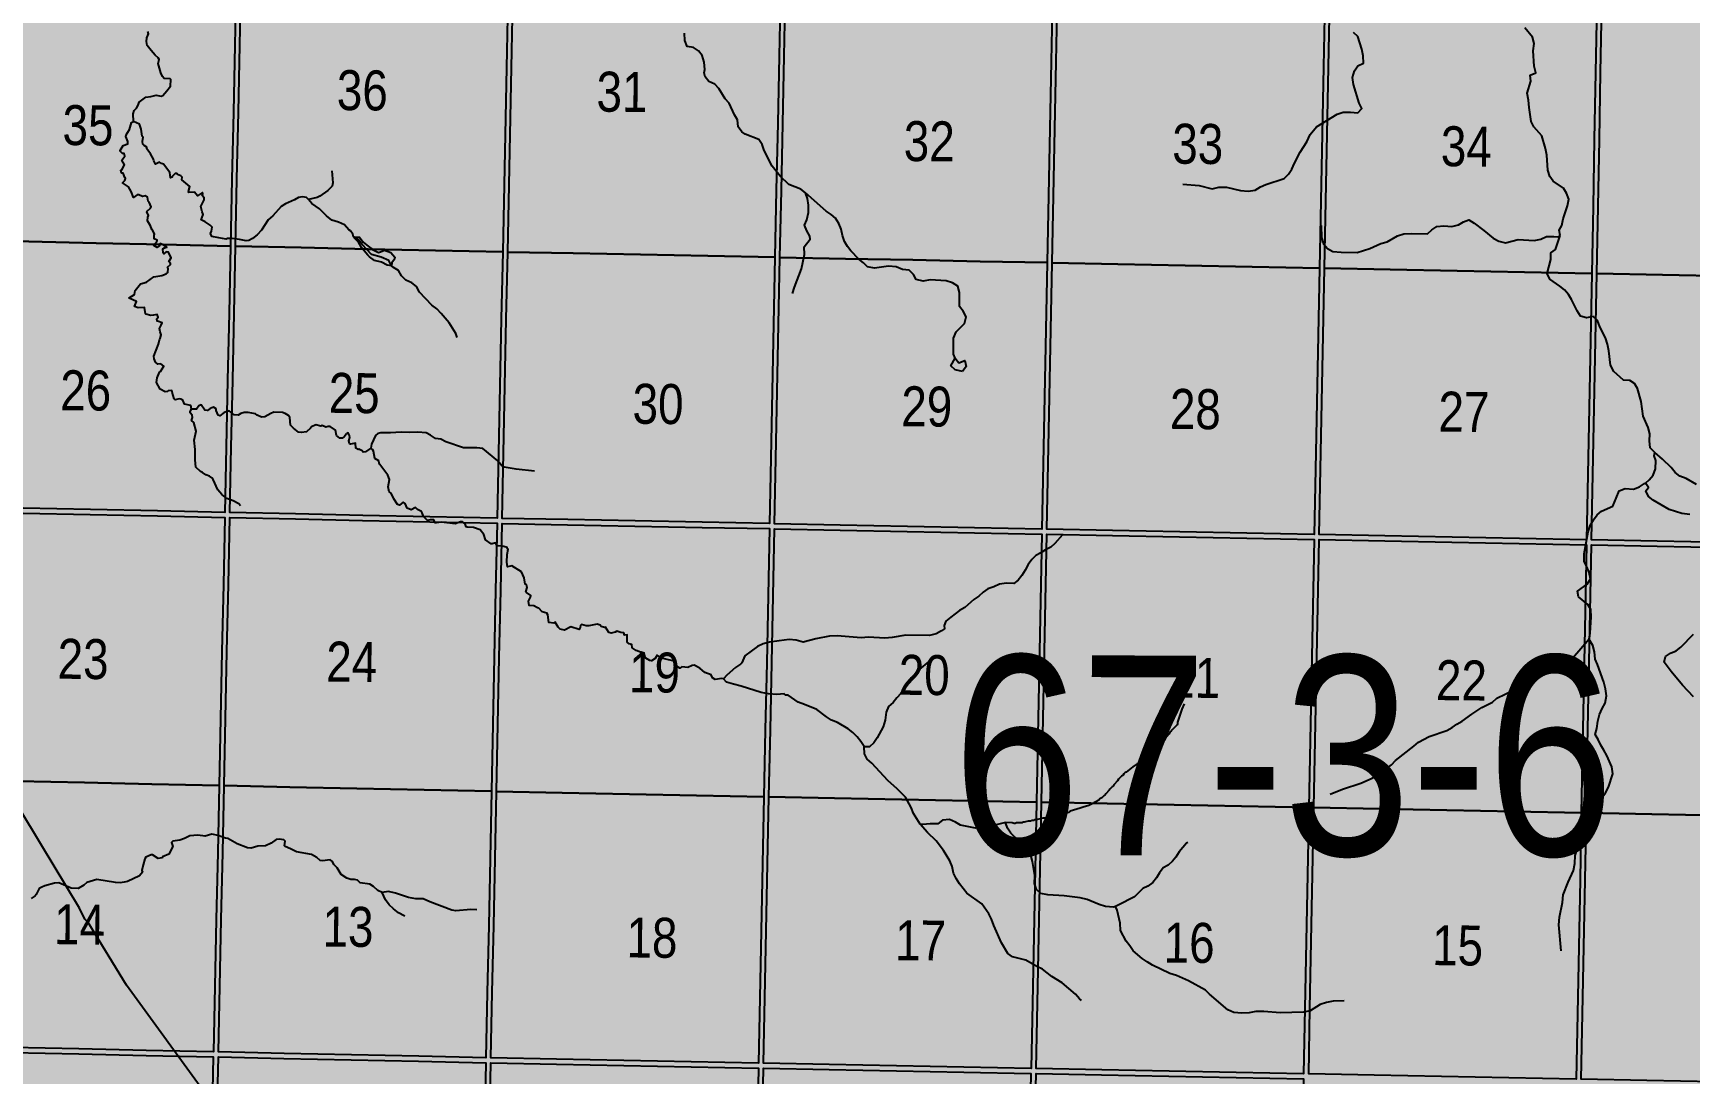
# Model space of a CAD drawing. Extents: x 406396 to 410344, y 6062839 to 6066265.
# Drawn here: x 409607.9 to 409938.7, y 6063699.8 to 6063907.6 of the extents above; entities that cross this region are included whole.
import ezdxf

# ---------------------------------------------------------------- set-up
doc = ezdxf.new("R2010")
doc.units = 0
doc.header["$LTSCALE"] = 5
doc.linetypes.add('DASHED2', pattern=[9.525, 6.35, -3.175])
for name, color, linetype in [('P-PROPOSED', 10, 'Continuous'), ('Quarters', 8, 'Continuous'), ('RoadSeg', 57, 'DASHED2'), ('T-WATER', 160, 'Continuous')]:
    doc.layers.add(name, color=color, linetype=linetype)
doc.layers.add('ROUTE-MAP-BACKGROUND-H', color=7, linetype='Continuous', true_color=0xf0ebff)
doc.styles.add('120', font='ARIALN.TTF', dxfattribs={"height": 13})
doc.styles.add('80', font='ARIALN.TTF', dxfattribs={"height": 10})

# ---------------------------------------------------------------- blocks, each defined once
blk = doc.blocks.new('*U427')
at = {"color": 1, "flags": 128}
blk.add_lwpolyline([(378.24, -801.65, 0, 7.5, 0), (0, 0, 0, 0, 0)], format="xyseb", dxfattribs=at)
at = {"color": 1, "style": '80'}
blk.add_attdef('ENTER_TEXT_001', (-26.85, -4.92), '', height=10, dxfattribs=at)

msp = doc.modelspace()

# ---------------------------------------------------------------- hatches: boundary and pattern name
at = {"layer": 'ROUTE-MAP-BACKGROUND-H'}
h = msp.add_hatch(color=256, dxfattribs=at)
h.dxf.hatch_style = 1
h.paths.add_polyline_path([(410258.66, 6063255.58), (410260.58, 6063368.34), (410268.76, 6064233.9), (408843.43, 6064264.01), (408831.79, 6063292.96), (408823.13, 6062965.95), (408855.63, 6062965.09), (408869, 6062964.74), (410253.21, 6062935.45)])

# ---------------------------------------------------------------- linework, layer by layer
at = {"layer": 'P-PROPOSED', "color": 90, "flags": 128}
msp.add_lwpolyline([(409841.25, 6063460.14, 2, 2, 0), (409796.29, 6063543.48, 2, 2, 0), (409775.49, 6063582.18, 2, 2, 0), (409773.95, 6063584.81, 2, 2, 0), (409771.36, 6063588.17, 2, 2, 0), (409770.33, 6063589.1, 2, 2, 0), (409767.76, 6063590.64, 2, 2, 0), (409750.86, 6063598.86, 2, 2, 0), (409727.83, 6063609.6, 2, 2, 0), (409697.61, 6063624.25, 2, 2, 0), (409694.22, 6063626.01, 2, 2, 0), (409692.35, 6063627.31, 2, 2, 0), (409690.65, 6063629.01, 2, 2, 0), (409685.26, 6063636.3, 2, 2, 0), (409656.44, 6063676.5, 2, 2, 0), (409642.86, 6063695.1, 2, 2, 0), (409626.56, 6063717.53, 2, 2, 0), (409618.87, 6063730.08, 2, 2, 0), (409618.24, 6063730.74, 2, 2, 0), (409617.14, 6063732.91, 2, 2, 0), (409609.59, 6063745.49, 2, 2, 0), (409573.64, 6063805.02, 2, 2, 0)], format="xyseb", dxfattribs=at)
at = {"layer": 'Quarters'}
for points in [[(409647.3, 6063865.13), (409633.88, 6063865.42), (409620.46, 6063865.71), (409607.04, 6063866.01), (409593.96, 6063866.29), (409594.25, 6063879.68), (409594.53, 6063893.06), (409594.82, 6063906.44), (409595.11, 6063919.82), (409608.19, 6063919.53), (409621.6, 6063919.24), (409635.02, 6063918.94), (409648.43, 6063918.65), (409648.15, 6063905.27), (409647.87, 6063891.89), (409647.58, 6063878.51)], [(409701.64, 6063863.96), (409688.23, 6063864.25), (409674.81, 6063864.54), (409661.39, 6063864.82), (409648.3, 6063865.1), (409648.59, 6063878.49), (409648.87, 6063891.87), (409649.15, 6063905.25), (409649.44, 6063918.63), (409662.51, 6063918.35), (409675.93, 6063918.06), (409689.34, 6063917.78), (409702.76, 6063917.49), (409702.48, 6063904.11), (409702.2, 6063890.73), (409701.92, 6063877.35)], [(409756, 6063862.89), (409742.58, 6063863.16), (409729.16, 6063863.42), (409715.74, 6063863.69), (409702.65, 6063863.94), (409702.93, 6063877.33), (409703.2, 6063890.71), (409703.48, 6063904.09), (409703.76, 6063917.47), (409716.84, 6063917.21), (409730.26, 6063916.95), (409743.68, 6063916.68), (409757.09, 6063916.42), (409756.82, 6063903.04), (409756.55, 6063889.65), (409756.27, 6063876.27)], [(409810.36, 6063861.82), (409796.94, 6063862.08), (409783.51, 6063862.35), (409770.09, 6063862.61), (409757, 6063862.87), (409757.28, 6063876.25), (409757.55, 6063889.63), (409757.82, 6063903.02), (409758.1, 6063916.4), (409771.18, 6063916.14), (409784.6, 6063915.87), (409798.01, 6063915.61), (409811.43, 6063915.34), (409811.16, 6063901.96), (409810.9, 6063888.58), (409810.63, 6063875.2)], [(409864.72, 6063860.74), (409851.29, 6063861.01), (409837.87, 6063861.28), (409824.45, 6063861.54), (409811.36, 6063861.8), (409811.63, 6063875.18), (409811.9, 6063888.56), (409812.17, 6063901.94), (409812.44, 6063915.32), (409825.52, 6063915.07), (409838.94, 6063914.8), (409852.35, 6063914.54), (409865.77, 6063914.27), (409865.51, 6063900.89), (409865.24, 6063887.51), (409864.98, 6063874.13)], [(409919.07, 6063859.67), (409905.65, 6063859.94), (409892.23, 6063860.2), (409878.81, 6063860.47), (409865.72, 6063860.72), (409865.98, 6063874.11), (409866.25, 6063887.49), (409866.51, 6063900.87), (409866.77, 6063914.25), (409879.86, 6063913.99), (409893.27, 6063913.73), (409906.69, 6063913.46), (409920.11, 6063913.2), (409919.85, 6063899.82), (409919.59, 6063886.43), (409919.33, 6063873.05)], [(409973.43, 6063858.6), (409960.01, 6063858.86), (409946.59, 6063859.13), (409933.17, 6063859.39), (409920.08, 6063859.65), (409920.34, 6063873.03), (409920.6, 6063886.41), (409920.85, 6063899.8), (409921.11, 6063913.18), (409934.2, 6063912.92), (409947.61, 6063912.65), (409961.03, 6063912.39), (409974.45, 6063912.12), (409974.19, 6063898.74), (409973.94, 6063885.36), (409973.68, 6063871.98)], [(409647.3, 6063865.13), (409647.02, 6063851.75), (409646.73, 6063838.36), (409646.45, 6063824.98), (409646.17, 6063811.94), (409632.75, 6063812.23), (409619.33, 6063812.53), (409605.9, 6063812.82), (409592.81, 6063813.11), (409593.09, 6063826.15), (409593.38, 6063839.53), (409593.67, 6063852.91), (409593.96, 6063866.29), (409607.04, 6063866.01), (409620.46, 6063865.71), (409633.88, 6063865.42)], [(409701.64, 6063863.96), (409701.37, 6063850.58), (409701.09, 6063837.2), (409700.81, 6063823.82), (409700.54, 6063810.77), (409687.11, 6063811.06), (409673.69, 6063811.35), (409660.27, 6063811.64), (409647.18, 6063811.92), (409647.45, 6063824.96), (409647.74, 6063838.34), (409648.02, 6063851.72), (409648.3, 6063865.1), (409661.39, 6063864.82), (409674.81, 6063864.54), (409688.23, 6063864.25)], [(409756, 6063862.89), (409755.73, 6063849.51), (409755.45, 6063836.13), (409755.18, 6063822.75), (409754.91, 6063809.7), (409741.49, 6063809.97), (409728.06, 6063810.23), (409714.63, 6063810.5), (409701.54, 6063810.75), (409701.81, 6063823.8), (409702.09, 6063837.18), (409702.37, 6063850.56), (409702.65, 6063863.94), (409715.74, 6063863.69), (409729.16, 6063863.42), (409742.58, 6063863.16)], [(409810.36, 6063861.82), (409810.09, 6063848.44), (409809.82, 6063835.06), (409809.55, 6063821.67), (409809.29, 6063808.63), (409795.86, 6063808.89), (409782.44, 6063809.16), (409769.01, 6063809.42), (409755.92, 6063809.68), (409756.18, 6063822.73), (409756.46, 6063836.11), (409756.73, 6063849.49), (409757, 6063862.87), (409770.09, 6063862.61), (409783.51, 6063862.35), (409796.94, 6063862.08)], [(409864.72, 6063860.74), (409864.45, 6063847.36), (409864.19, 6063833.98), (409863.93, 6063820.6), (409863.67, 6063807.55), (409850.24, 6063807.82), (409836.82, 6063808.08), (409823.39, 6063808.35), (409810.3, 6063808.61), (409810.56, 6063821.65), (409810.83, 6063835.04), (409811.09, 6063848.42), (409811.36, 6063861.8), (409824.45, 6063861.54), (409837.87, 6063861.28), (409851.29, 6063861.01)], [(409919.07, 6063859.67), (409918.82, 6063846.29), (409918.56, 6063832.91), (409918.3, 6063819.53), (409918.05, 6063806.48), (409904.62, 6063806.74), (409891.19, 6063807.01), (409877.77, 6063807.28), (409864.67, 6063807.53), (409864.93, 6063820.58), (409865.19, 6063833.96), (409865.46, 6063847.34), (409865.72, 6063860.72), (409878.81, 6063860.47), (409892.23, 6063860.2), (409905.65, 6063859.94)], [(409973.43, 6063858.6), (409973.18, 6063845.22), (409972.92, 6063831.83), (409972.67, 6063818.45), (409972.42, 6063805.41), (409959, 6063805.67), (409945.57, 6063805.94), (409932.14, 6063806.2), (409919.05, 6063806.46), (409919.3, 6063819.51), (409919.56, 6063832.89), (409919.82, 6063846.27), (409920.08, 6063859.65), (409933.17, 6063859.39), (409946.59, 6063859.13), (409960.01, 6063858.86)], [(409645.02, 6063757.41), (409631.59, 6063757.71), (409618.16, 6063758), (409604.73, 6063758.29), (409591.64, 6063758.58), (409591.93, 6063771.96), (409592.22, 6063785.34), (409592.5, 6063798.72), (409592.79, 6063812.1), (409605.88, 6063811.82), (409619.3, 6063811.52), (409632.73, 6063811.23), (409646.15, 6063810.93), (409645.87, 6063797.55), (409645.59, 6063784.17), (409645.3, 6063770.79)], [(409699.41, 6063756.25), (409685.98, 6063756.53), (409672.55, 6063756.82), (409659.12, 6063757.11), (409646.02, 6063757.39), (409646.31, 6063770.77), (409646.59, 6063784.15), (409646.87, 6063797.53), (409647.16, 6063810.91), (409660.25, 6063810.63), (409673.67, 6063810.34), (409687.09, 6063810.06), (409700.52, 6063809.77), (409700.24, 6063796.39), (409699.96, 6063783.01), (409699.68, 6063769.63)], [(409753.8, 6063755.17), (409740.37, 6063755.44), (409726.94, 6063755.7), (409713.51, 6063755.97), (409700.41, 6063756.23), (409700.69, 6063769.61), (409700.97, 6063782.99), (409701.24, 6063796.37), (409701.52, 6063809.75), (409714.61, 6063809.49), (409728.04, 6063809.23), (409741.47, 6063808.96), (409754.89, 6063808.7), (409754.62, 6063795.32), (409754.35, 6063781.94), (409754.08, 6063768.55)], [(409808.2, 6063754.1), (409794.77, 6063754.36), (409781.34, 6063754.63), (409767.9, 6063754.89), (409754.81, 6063755.15), (409755.08, 6063768.53), (409755.35, 6063781.92), (409755.63, 6063795.3), (409755.9, 6063808.68), (409768.99, 6063808.42), (409782.42, 6063808.15), (409795.84, 6063807.89), (409809.27, 6063807.62), (409809, 6063794.24), (409808.74, 6063780.86), (409808.47, 6063767.48)], [(409862.6, 6063753.03), (409849.17, 6063753.29), (409835.73, 6063753.56), (409822.3, 6063753.82), (409809.2, 6063754.08), (409809.47, 6063767.46), (409809.74, 6063780.84), (409810.01, 6063794.22), (409810.28, 6063807.6), (409823.37, 6063807.35), (409836.8, 6063807.08), (409850.22, 6063806.82), (409863.65, 6063806.55), (409863.39, 6063793.17), (409863.12, 6063779.79), (409862.86, 6063766.41)], [(409916.99, 6063751.95), (409903.56, 6063752.22), (409890.13, 6063752.48), (409876.7, 6063752.75), (409863.6, 6063753.01), (409863.86, 6063766.39), (409864.13, 6063779.77), (409864.39, 6063793.15), (409864.65, 6063806.53), (409877.75, 6063806.27), (409891.17, 6063806.01), (409904.6, 6063805.74), (409918.03, 6063805.48), (409917.77, 6063792.09), (409917.51, 6063778.71), (409917.25, 6063765.33)], [(409971.39, 6063750.88), (409957.96, 6063751.14), (409944.53, 6063751.41), (409931.1, 6063751.67), (409918, 6063751.93), (409918.26, 6063765.31), (409918.52, 6063778.69), (409918.77, 6063792.08), (409919.03, 6063805.46), (409932.12, 6063805.2), (409945.55, 6063804.93), (409958.98, 6063804.67), (409972.4, 6063804.4), (409972.15, 6063791.02), (409971.9, 6063777.64), (409971.64, 6063764.26)], [(409645.02, 6063757.41), (409644.74, 6063744.03), (409644.45, 6063730.65), (409644.17, 6063717.27), (409643.89, 6063704.22), (409630.46, 6063704.52), (409617.03, 6063704.81), (409603.59, 6063705.11), (409590.49, 6063705.39), (409590.77, 6063718.44), (409591.06, 6063731.82), (409591.35, 6063745.2), (409591.64, 6063758.58), (409604.73, 6063758.29), (409618.16, 6063758), (409631.59, 6063757.71)], [(409699.41, 6063756.25), (409699.13, 6063742.86), (409698.85, 6063729.48), (409698.57, 6063716.1), (409698.3, 6063703.06), (409684.87, 6063703.34), (409671.43, 6063703.63), (409658, 6063703.92), (409644.9, 6063704.2), (409645.17, 6063717.25), (409645.46, 6063730.63), (409645.74, 6063744.01), (409646.02, 6063757.39), (409659.12, 6063757.11), (409672.55, 6063756.82), (409685.98, 6063756.53)], [(409753.8, 6063755.17), (409753.53, 6063741.79), (409753.26, 6063728.41), (409752.98, 6063715.03), (409752.72, 6063701.98), (409739.28, 6063702.25), (409725.84, 6063702.51), (409712.41, 6063702.78), (409699.3, 6063703.04), (409699.57, 6063716.08), (409699.85, 6063729.46), (409700.13, 6063742.84), (409700.41, 6063756.23), (409713.51, 6063755.97), (409726.94, 6063755.7), (409740.37, 6063755.44)], [(409808.2, 6063754.1), (409807.93, 6063740.72), (409807.66, 6063727.34), (409807.4, 6063713.96), (409807.13, 6063700.91), (409793.7, 6063701.17), (409780.26, 6063701.44), (409766.82, 6063701.7), (409753.72, 6063701.96), (409753.99, 6063715.01), (409754.26, 6063728.39), (409754.53, 6063741.77), (409754.81, 6063755.15), (409767.9, 6063754.89), (409781.34, 6063754.63), (409794.77, 6063754.36)], [(409862.6, 6063753.03), (409862.33, 6063739.64), (409862.07, 6063726.26), (409861.81, 6063712.88), (409861.55, 6063699.83), (409848.11, 6063700.1), (409834.68, 6063700.36), (409821.24, 6063700.63), (409808.14, 6063700.89), (409808.4, 6063713.94), (409808.67, 6063727.32), (409808.94, 6063740.7), (409809.2, 6063754.08), (409822.3, 6063753.82), (409835.73, 6063753.56), (409849.17, 6063753.29)], [(409916.99, 6063751.95), (409916.74, 6063738.57), (409916.48, 6063725.19), (409916.22, 6063711.81), (409915.97, 6063698.76), (409902.53, 6063699.03), (409889.09, 6063699.29), (409875.66, 6063699.56), (409862.56, 6063699.81), (409862.81, 6063712.86), (409863.07, 6063726.24), (409863.34, 6063739.62), (409863.6, 6063753.01), (409876.7, 6063752.75), (409890.13, 6063752.48), (409903.56, 6063752.22)], [(409971.39, 6063750.88), (409971.14, 6063737.5), (409970.88, 6063724.11), (409970.63, 6063710.73), (409970.38, 6063697.69), (409956.95, 6063697.95), (409943.51, 6063698.22), (409930.07, 6063698.48), (409916.97, 6063698.74), (409917.22, 6063711.79), (409917.48, 6063725.17), (409917.74, 6063738.55), (409918, 6063751.93), (409931.1, 6063751.67), (409944.53, 6063751.41), (409957.96, 6063751.14)], [(409642.74, 6063649.7), (409629.3, 6063649.99), (409615.86, 6063650.29), (409602.42, 6063650.58), (409589.32, 6063650.87), (409589.61, 6063664.25), (409589.9, 6063677.63), (409590.18, 6063691.01), (409590.47, 6063704.39), (409603.57, 6063704.1), (409617, 6063703.81), (409630.44, 6063703.51), (409643.87, 6063703.22), (409643.59, 6063689.84), (409643.31, 6063676.46), (409643.02, 6063663.08)], [(409697.17, 6063648.53), (409683.73, 6063648.82), (409670.29, 6063649.1), (409656.85, 6063649.39), (409643.74, 6063649.67), (409644.03, 6063663.06), (409644.31, 6063676.44), (409644.59, 6063689.82), (409644.88, 6063703.2), (409657.98, 6063702.92), (409671.41, 6063702.63), (409684.84, 6063702.34), (409698.28, 6063702.05), (409698, 6063688.67), (409697.72, 6063675.29), (409697.45, 6063661.91)], [(409751.6, 6063647.45), (409738.16, 6063647.72), (409724.72, 6063647.98), (409711.28, 6063648.25), (409698.17, 6063648.51), (409698.45, 6063661.89), (409698.73, 6063675.27), (409699, 6063688.65), (409699.28, 6063702.03), (409712.39, 6063701.77), (409725.82, 6063701.51), (409739.26, 6063701.24), (409752.7, 6063700.98), (409752.42, 6063687.6), (409752.15, 6063674.22), (409751.88, 6063660.83)], [(409806.04, 6063646.38), (409792.6, 6063646.64), (409779.16, 6063646.91), (409765.72, 6063647.18), (409752.61, 6063647.43), (409752.88, 6063660.82), (409753.15, 6063674.2), (409753.43, 6063687.58), (409753.7, 6063700.96), (409766.8, 6063700.7), (409780.24, 6063700.44), (409793.68, 6063700.17), (409807.11, 6063699.9), (409806.85, 6063686.52), (409806.58, 6063673.14), (409806.31, 6063659.76)], [(409860.48, 6063645.31), (409847.04, 6063645.57), (409833.6, 6063645.84), (409820.15, 6063646.1), (409807.05, 6063646.36), (409807.31, 6063659.74), (409807.58, 6063673.12), (409807.85, 6063686.5), (409808.12, 6063699.89), (409821.22, 6063699.63), (409834.66, 6063699.36), (409848.09, 6063699.1), (409861.53, 6063698.83), (409861.27, 6063685.45), (409861.01, 6063672.07), (409860.74, 6063658.69)]]:
    msp.add_lwpolyline(points, close=True, dxfattribs=at)
at = {"layer": 'RoadSeg'}
msp.add_lwpolyline([(409841.25, 6063460.14), (409796.29, 6063543.48), (409775.49, 6063582.18), (409773.95, 6063584.81), (409771.36, 6063588.17), (409770.33, 6063589.1), (409767.76, 6063590.64), (409750.86, 6063598.86), (409727.83, 6063609.6), (409697.61, 6063624.25), (409694.22, 6063626.01), (409692.35, 6063627.31), (409690.65, 6063629.01), (409685.26, 6063636.3), (409656.44, 6063676.5), (409642.86, 6063695.1), (409626.56, 6063717.53), (409618.87, 6063730.08), (409618.24, 6063730.74), (409617.14, 6063732.91), (409609.59, 6063745.49), (409573.64, 6063805.02)], dxfattribs=at)
at = {"layer": 'T-WATER'}
for points in [[(409627.94, 6063890), (409627.9, 6063891.51), (409628.1, 6063892.18), (409628.51, 6063892.64), (409628.87, 6063893.24), (409629.08, 6063893.86), (409630.41, 6063894.85), (409631.37, 6063894.97), (409632.43, 6063895.23), (409633.44, 6063895.04), (409633.76, 6063895.22), (409634.57, 6063896.1), (409635.31, 6063897.08), (409635.37, 6063898.42), (409635.24, 6063898.53), (409634.05, 6063898.62), (409633.73, 6063898.98), (409633.4, 6063899.74), (409632.87, 6063901.61), (409633.08, 6063902.38), (409632.85, 6063902.73), (409632.24, 6063903.26), (409631.43, 6063904.16), (409630.65, 6063905.2), (409630.56, 6063906), (409630.58, 6063906.73), (409630.92, 6063907.5), (409630.78, 6063907.97)], [(409750.08, 6063887.49), (409749.4, 6063887.96), (409748.67, 6063888.92), (409748.5, 6063890.33), (409747.93, 6063891.35), (409746.88, 6063893.66), (409746.08, 6063894.56), (409744.77, 6063896.61), (409743.98, 6063897.47), (409742.8, 6063898), (409742.06, 6063898.94), (409741.9, 6063899.69), (409742.02, 6063900.39), (409741.86, 6063901.87), (409741.47, 6063903.16), (409740.74, 6063904.09), (409739.71, 6063904.76), (409738.47, 6063905), (409738.01, 6063906.19), (409737.91, 6063907.65)], [(409837.46, 6063877.49), (409840.67, 6063877.2), (409843.32, 6063876.55), (409844.61, 6063876.86), (409846.15, 6063876.9), (409848.92, 6063876.2), (409850.51, 6063876.07), (409851.89, 6063876.29), (409852.91, 6063876.93), (409854.01, 6063877.45), (409857.66, 6063878.64), (409858.51, 6063879.46), (409859.19, 6063880.48), (409859.72, 6063881.67), (409860.89, 6063883.85), (409862.21, 6063885.95), (409862.85, 6063887.44), (409864.14, 6063888.91), (409868.22, 6063891.44), (409869.43, 6063891.86), (409870.89, 6063891.84), (409872.38, 6063891.73), (409873.16, 6063892.57), (409872.65, 6063893.66), (409871.52, 6063897.38), (409871.34, 6063898.79), (409871.71, 6063900.09), (409872.39, 6063901.13), (409873.48, 6063901.68), (409873.41, 6063903.11), (409873.15, 6063904.47), (409872.36, 6063906.95), (409871.53, 6063907.79)], [(409912.78, 6063867.24), (409912.54, 6063868.32), (409913.09, 6063869.22), (409913.35, 6063870.59), (409914.25, 6063873.13), (409914.47, 6063874.5), (409914.01, 6063875.67), (409913.41, 6063876.72), (409911.35, 6063878.07), (409910.69, 6063879.05), (409910.34, 6063880.31), (409910.11, 6063883.26), (409909.83, 6063884.62), (409909.08, 6063887.13), (409907.52, 6063888.91), (409906.99, 6063890.01), (409906.56, 6063892.8), (409906.45, 6063894.29), (409906.21, 6063895.65), (409906.9, 6063898.04), (409906.81, 6063899.27), (409907.88, 6063899.71), (409907.58, 6063901.06), (409907.41, 6063904.09), (409907.57, 6063905.59), (409907.22, 6063906.85), (409905.72, 6063908.68)], [(409639.5, 6063832.59), (409639.36, 6063833.29), (409638.14, 6063833.58), (409637.77, 6063834.33), (409637.36, 6063834.57), (409637.08, 6063834.62), (409636.25, 6063834.43), (409636.05, 6063834.62), (409635.64, 6063835.96), (409635.6, 6063836.3), (409634.85, 6063836.25), (409634.74, 6063836.08), (409634.27, 6063836), (409633.24, 6063836.55), (409632.52, 6063837.87), (409632.65, 6063838.81), (409633.13, 6063839.98), (409633.3, 6063840.09), (409633.98, 6063841.16), (409633.42, 6063841.58), (409632.81, 6063841.56), (409632.35, 6063841.92), (409632.08, 6063842.62), (409632.01, 6063843.16), (409632.94, 6063845.55), (409633.12, 6063846.4), (409633.28, 6063846.7), (409633.45, 6063847.43), (409633.24, 6063848.02), (409633.13, 6063848.68), (409633.48, 6063849.31), (409633.66, 6063849.81), (409632.9, 6063850.09), (409632.68, 6063850.1), (409632.57, 6063850.58), (409632.83, 6063850.92), (409632.67, 6063851.45), (409631.92, 6063851.3), (409631.4, 6063851.28), (409630.42, 6063851.53), (409630.35, 6063851.63), (409630.14, 6063852.87), (409628.87, 6063852.79), (409628.13, 6063853.07), (409628.51, 6063854.09), (409627.09, 6063854.71), (409627.07, 6063854.81), (409628.13, 6063855.46), (409628.26, 6063856.24), (409629.3, 6063857.56), (409630.55, 6063857.91), (409631.99, 6063858.99), (409633.56, 6063859.23), (409634.44, 6063859.59), (409634.78, 6063859.87), (409634.88, 6063860.62), (409634.74, 6063860.93), (409635.3, 6063861.43), (409635.31, 6063861.67), (409634.98, 6063862.03), (409635.44, 6063862.8), (409634.89, 6063863.89), (409634.47, 6063863.96), (409633.97, 6063863.58), (409633.84, 6063863.76), (409633.79, 6063864.55), (409634.12, 6063864.77), (409634.57, 6063864.89), (409633.88, 6063865.36), (409633.25, 6063865.62), (409633.13, 6063865.08), (409632.64, 6063864.87), (409631.98, 6063865.22), (409631.96, 6063865.33), (409632.62, 6063865.95), (409632.64, 6063866.28), (409632.06, 6063866.6), (409632.05, 6063867.29), (409632.12, 6063867.5), (409631.7, 6063868.38), (409631.6, 6063868.42), (409631.35, 6063869.2), (409630.74, 6063870.18), (409630.8, 6063870.9), (409630.96, 6063871.2), (409630.61, 6063871.95), (409630.65, 6063872.07), (409631.33, 6063872.69), (409631.49, 6063872.98), (409631.09, 6063873.92), (409630.87, 6063874.08), (409630.75, 6063874.87), (409630.25, 6063875.15), (409629.74, 6063875.03), (409629.02, 6063875.35), (409628.69, 6063875.37), (409627.96, 6063874.8), (409627.46, 6063876.01), (409626.92, 6063876.96), (409625.75, 6063877.74), (409626.23, 6063878.2), (409626.36, 6063878.64), (409626.18, 6063878.81), (409625.89, 6063879.69), (409625.54, 6063879.71), (409625.43, 6063880.29), (409625.58, 6063880.36), (409626.11, 6063881.35), (409625.62, 6063882.26), (409626.18, 6063883.1), (409626.05, 6063883.62), (409625.75, 6063883.59), (409625.3, 6063884.06), (409625.28, 6063884.18), (409625.85, 6063885.18), (409626.82, 6063885.53), (409626.82, 6063886.01), (409626.42, 6063886.99), (409626.48, 6063887.32), (409627.16, 6063888.43), (409627.54, 6063889.78), (409627.94, 6063890)], [(409662.87, 6063874.43), (409662.46, 6063874.86), (409661.65, 6063874.93), (409660.85, 6063874.86), (409660.06, 6063874.38), (409658.29, 6063873.56), (409657.43, 6063873.01), (409655.76, 6063871.19), (409654.84, 6063870.4), (409653.47, 6063868.31), (409652.6, 6063867.37), (409651.68, 6063866.61), (409650.93, 6063866.27), (409650.42, 6063866.19), (409649.1, 6063866.45), (409647.66, 6063866.62), (409646.69, 6063866.64), (409646.43, 6063866.52), (409644.97, 6063866.74), (409643.55, 6063867.06), (409643.34, 6063867.62), (409643.54, 6063868.1), (409643.66, 6063868.88), (409643.25, 6063869.28), (409642.25, 6063870), (409641.42, 6063870.39), (409641.85, 6063871.46), (409641.65, 6063871.94), (409641.37, 6063873.05), (409642.04, 6063874.35), (409642.07, 6063874.73), (409641.63, 6063875.22), (409641.75, 6063875.49), (409641.73, 6063875.82), (409640.71, 6063875.19), (409640.13, 6063875.86), (409638.97, 6063875.82), (409638.89, 6063876), (409639.19, 6063877.01), (409637.6, 6063878.33), (409637.62, 6063878.89), (409637.36, 6063879.17), (409636.71, 6063879.4), (409636.56, 6063879.6), (409636.23, 6063879.64), (409635.66, 6063879.01), (409635.65, 6063878.91), (409635.31, 6063878.75), (409635.16, 6063879.83), (409633.95, 6063881.51), (409633.55, 6063881.59), (409633.15, 6063881.9), (409632.31, 6063881.47), (409631.97, 6063882.12), (409631.9, 6063882.48), (409631.31, 6063883.55), (409630.62, 6063884.56), (409630.58, 6063884.91), (409630.06, 6063885.24), (409629.78, 6063885.51), (409629.74, 6063886), (409629.84, 6063886.85), (409629.67, 6063887.07), (409629.44, 6063888.44), (409629.1, 6063889.48), (409627.94, 6063890)], [(409762.09, 6063875.76), (409761.16, 6063876.51), (409758.76, 6063877.45), (409757.06, 6063879.11), (409755.69, 6063880.77), (409755.47, 6063881.1), (409753.86, 6063884.21), (409753.43, 6063885.4), (409752.77, 6063886.38), (409750.08, 6063887.49)], [(409667.53, 6063880.14), (409667.71, 6063877.74), (409667.6, 6063877.12), (409666.74, 6063876.25), (409665.12, 6063875.07), (409664.63, 6063874.83), (409662.87, 6063874.43)], [(409671.87, 6063866.94), (409671.71, 6063867.51), (409671.26, 6063868.16), (409670.9, 6063868.39), (409670.03, 6063869.4), (409668.87, 6063869.92), (409667.53, 6063870.31), (409666.47, 6063871.14), (409665.05, 6063872.58), (409663.54, 6063873.63), (409663.52, 6063873.65), (409662.87, 6063874.43)], [(409759.48, 6063855.63), (409759.88, 6063856.93), (409761.33, 6063860.6), (409761.89, 6063863.45), (409761.83, 6063864.95), (409763.03, 6063866.52), (409762.99, 6063867.08), (409762.39, 6063868.15), (409761.92, 6063869.31), (409762.38, 6063870.4), (409762.72, 6063871.8), (409762.68, 6063873.32), (409762.5, 6063874.63), (409762.09, 6063875.76)], [(409791.96, 6063842.72), (409791.63, 6063843.56), (409791.68, 6063846.76), (409792.16, 6063847.98), (409793.85, 6063849.68), (409794.17, 6063851.02), (409793.58, 6063852.1), (409792.85, 6063853.04), (409792.84, 6063855.85), (409792.51, 6063857.12), (409791.44, 6063857.77), (409790.16, 6063858.22), (409786.96, 6063858.41), (409785.61, 6063858.15), (409784.22, 6063858.43), (409783.64, 6063859.46), (409782.82, 6063860.32), (409781.45, 6063860.46), (409780.23, 6063860.95), (409778.66, 6063861.09), (409775.85, 6063860.71), (409774.48, 6063860.97), (409773.69, 6063861.78), (409772.77, 6063862.51), (409771.17, 6063864.17), (409770.46, 6063865.01), (409769.87, 6063866.07), (409769.48, 6063867.24), (409769.2, 6063868.51), (409768.73, 6063869.66), (409768.12, 6063870.69), (409767.25, 6063871.43), (409766.23, 6063872.07), (409762.09, 6063875.76)], [(409865.08, 6063869.23), (409865.14, 6063866.82), (409865.55, 6063865.58), (409866.29, 6063864.64), (409867.36, 6063864.05), (409869.03, 6063863.94), (409872.27, 6063863.86), (409874.75, 6063864.62), (409876.97, 6063865.64), (409878.22, 6063866), (409880.3, 6063867.2), (409881.56, 6063867.55), (409883.09, 6063867.63), (409886.25, 6063867.59), (409887.14, 6063868.36), (409888.15, 6063869.01), (409889.53, 6063869.17), (409891.16, 6063869.04), (409892.44, 6063869.37), (409893.47, 6063869.96), (409894.55, 6063870.36), (409895.59, 6063869.7), (409897.56, 6063868.25), (409899.37, 6063866.68), (409900.5, 6063866.1), (409901.84, 6063865.78), (409904.37, 6063866.44), (409907.57, 6063866.25), (409908.92, 6063866.5), (409910.04, 6063867.04), (409911.48, 6063867.04), (409912.29, 6063866.95), (409912.78, 6063867.24)], [(409679.46, 6063861.21), (409678.91, 6063862.23), (409677.35, 6063862.91), (409675.46, 6063863.45), (409673.56, 6063865.43), (409672.81, 6063866.44), (409671.87, 6063866.94)], [(409931.65, 6063823.92), (409930.74, 6063824.86), (409930.58, 6063826.22), (409930.68, 6063827.65), (409930.34, 6063828.93), (409929.31, 6063831.19), (409928.92, 6063834.06), (409928.23, 6063836.66), (409927.58, 6063837.66), (409926.69, 6063838.29), (409925.39, 6063838.38), (409923.5, 6063840.08), (409922.85, 6063841.35), (409922.51, 6063844.21), (409922.22, 6063845.57), (409921.79, 6063846.79), (409920.67, 6063849.03), (409920.23, 6063850.25), (409919.37, 6063851.04), (409918.03, 6063850.8), (409916.8, 6063851.15), (409916.15, 6063852.19), (409915.06, 6063854.43), (409914.42, 6063855.46), (409913.64, 6063856.37), (409912.7, 6063857.14), (409910.68, 6063858.52), (409910.19, 6063859.66), (409910.89, 6063862.43), (409910.88, 6063863.75), (409911.87, 6063864.42), (409912.78, 6063867.24)], [(409692.54, 6063846.89), (409692.29, 6063847.68), (409690.96, 6063849.81), (409689.35, 6063851.69), (409688.49, 6063852.58), (409687.47, 6063853.33), (409685.01, 6063855.92), (409684.44, 6063857.03), (409683.5, 6063857.81), (409682.3, 6063858.35), (409681.46, 6063859.2), (409680.87, 6063860.28), (409679.86, 6063860.88), (409679.46, 6063861.21)], [(409649.33, 6063813.29), (409648.96, 6063813.65), (409647.86, 6063814.28), (409646.58, 6063814.72), (409645.57, 6063815.49), (409644.8, 6063816.43), (409643.87, 6063818.49), (409643.6, 6063818.83), (409643.14, 6063819.17), (409642.39, 6063819.45), (409641.72, 6063819.94), (409641.34, 6063820.13), (409640.36, 6063821), (409640.23, 6063822.43), (409640.25, 6063824.5), (409640.06, 6063826.39), (409640.42, 6063828.2), (409640.01, 6063829.92), (409639.5, 6063830.33), (409639.7, 6063830.87), (409639.66, 6063831.35), (409639.27, 6063831.83), (409639.28, 6063832.1), (409639.5, 6063832.59)], [(409675.3, 6063824.76), (409674.26, 6063824.04), (409673.8, 6063823.97), (409673.59, 6063824.21), (409672.9, 6063824.56), (409672.76, 6063824.52), (409672.33, 6063824.78), (409672.26, 6063825.74), (409671.28, 6063825.57), (409671.05, 6063825.64), (409670.94, 6063826.27), (409671.15, 6063826.93), (409671.09, 6063827.32), (409670.77, 6063827.84), (409670.48, 6063827.63), (409669.97, 6063827.04), (409669.58, 6063826.8), (409669.14, 6063826.75), (409668.49, 6063827.33), (409668.24, 6063828.34), (409667.17, 6063829.08), (409666.79, 6063829.08), (409666.31, 6063828.94), (409665.63, 6063829.29), (409665.32, 6063829.15), (409664.34, 6063829.46), (409663.46, 6063829.05), (409663.29, 6063828.77), (409662.49, 6063828.02), (409661.46, 6063827.88), (409660.87, 6063827.96), (409659.88, 6063828.8), (409659.29, 6063829.38), (409659.16, 6063830.9), (409658.89, 6063831.3), (409658.21, 6063831.7), (409657.67, 6063831.89), (409655.94, 6063831.93), (409655.38, 6063831.71), (409654.15, 6063831.03), (409653.46, 6063830.99), (409652.61, 6063831.37), (409652.27, 6063831.65), (409650.81, 6063831.91), (409650.03, 6063831.89), (409649.34, 6063831.7), (409648.8, 6063831.39), (409648.05, 6063831.43), (409647.01, 6063832.21), (409646.03, 6063831.89), (409645.19, 6063831.21), (409644.85, 6063831.35), (409644.43, 6063832.27), (409644.42, 6063832.66), (409643.93, 6063832.98), (409643.23, 6063832.72), (409642.68, 6063832.27), (409642.15, 6063832.39), (409641.42, 6063833.43), (409641.01, 6063833.23), (409640.53, 6063832.58), (409639.5, 6063832.59)], [(409707.98, 6063820.19), (409704.32, 6063820.56), (409701.96, 6063820.99), (409701.49, 6063821.25), (409700.67, 6063822.24), (409697.66, 6063824.7), (409696.46, 6063824.82), (409693.79, 6063824.86), (409690.29, 6063826.06), (409689.32, 6063826.57), (409688.2, 6063826.69), (409687.23, 6063827.4), (409686.37, 6063827.84), (409684.71, 6063827.94), (409683.13, 6063827.89), (409681.39, 6063827.95), (409679.25, 6063827.84), (409677.27, 6063827.83), (409676.71, 6063827.67), (409676.27, 6063827.33), (409675.44, 6063825.55), (409675.3, 6063824.76)], [(409745.76, 6063778.72), (409745.42, 6063778.77), (409744.05, 6063778.58), (409743.55, 6063778.93), (409743.29, 6063779.49), (409741.97, 6063779.97), (409741.02, 6063780.82), (409739.87, 6063781.41), (409739.47, 6063781.39), (409738.64, 6063780.96), (409737.38, 6063781.11), (409736.99, 6063780.86), (409736.34, 6063781.22), (409736.21, 6063782.05), (409735.58, 6063782.34), (409733.1, 6063782.89), (409732.91, 6063783.16), (409732.48, 6063783.46), (409732.11, 6063782.76), (409731.33, 6063782.28), (409731, 6063782.35), (409730.24, 6063782.86), (409730.03, 6063783.22), (409729.87, 6063783.85), (409729.27, 6063784.06), (409729.15, 6063784.02), (409728.32, 6063784.35), (409727.5, 6063784.91), (409727.43, 6063785.55), (409726.89, 6063785.73), (409726.52, 6063786.04), (409726.47, 6063787.47), (409725.94, 6063787.44), (409725.82, 6063787.88), (409725.24, 6063787.97), (409724.45, 6063788.24), (409724.13, 6063788.06), (409723.31, 6063787.81), (409722.83, 6063787.98), (409722.17, 6063789.03), (409721.94, 6063788.97), (409721.29, 6063789.18), (409721.11, 6063789.46), (409720.5, 6063789.64), (409718.86, 6063789.29), (409718.32, 6063789.32), (409717.39, 6063789.59), (409717.16, 6063789.38), (409717.09, 6063788.96), (409716.91, 6063788.54), (409715.23, 6063789.09), (409714, 6063788.4), (409713.12, 6063788.65), (409712.71, 6063789.06), (409712.31, 6063789.71), (409712.19, 6063790.05), (409711.85, 6063789.86), (409710.85, 6063789.97), (409710.66, 6063791.49), (409710.46, 6063791.8), (409709.51, 6063792.07), (409708.85, 6063792.83), (409708.57, 6063792.9), (409707.89, 6063793.28), (409706.9, 6063793.33), (409706.82, 6063794.22), (409707.19, 6063795), (409707.25, 6063795.34), (409706.37, 6063795.92), (409706.29, 6063796.11), (409706.5, 6063796.93), (409706.39, 6063797.49), (409706.15, 6063797.6), (409705.92, 6063798.89), (409705.41, 6063800.05), (409703.45, 6063801.31), (409702.58, 6063801.07), (409702.44, 6063801.99), (409702.55, 6063803.53), (409702.75, 6063804.6), (409702.61, 6063804.59), (409702.52, 6063804.96), (409701.86, 6063805.12), (409700.69, 6063805.27), (409700.48, 6063805.36), (409700.21, 6063805.88), (409699.55, 6063805.66), (409699.34, 6063805.67), (409698.24, 6063806.44), (409697.86, 6063807.52), (409697.12, 6063808.45), (409695.79, 6063808.92), (409694.53, 6063808.99), (409694.38, 6063809.08), (409694.12, 6063809.69), (409693.62, 6063810.05), (409693.24, 6063810.07), (409692.16, 6063809.68), (409689.4, 6063809.99), (409688.41, 6063809.84), (409688.15, 6063809.89), (409687.87, 6063810.44), (409687.17, 6063810.47), (409686.63, 6063810.34), (409685.83, 6063811.15), (409685.6, 6063811.89), (409685.43, 6063812.13), (409684.63, 6063812.52), (409684.25, 6063812.94), (409683.38, 6063812.47), (409682.58, 6063812.77), (409682.18, 6063813.73), (409681.78, 6063813.97), (409681.01, 6063813.4), (409680.65, 6063813.53), (409679.94, 6063814.65), (409679.37, 6063815.77), (409678.95, 6063816.08), (409678.81, 6063817.02), (409679.05, 6063818.54), (409678.7, 6063819.39), (409677.73, 6063820.74), (409677.09, 6063821.48), (409676.97, 6063821.75), (409676.92, 6063822.22), (409676.15, 6063822.74), (409675.86, 6063824.16), (409675.63, 6063824.52), (409675.3, 6063824.76)], [(409929.86, 6063817.87), (409930.56, 6063818.47), (409931.31, 6063819.4), (409931.78, 6063820.63), (409931.87, 6063822.28), (409931.56, 6063823.27), (409931.65, 6063823.92)], [(409940.02, 6063817.53), (409937.92, 6063818.74), (409936.64, 6063819.17), (409935.7, 6063819.91), (409934.96, 6063820.88), (409933.22, 6063822.56), (409931.65, 6063823.92)], [(409918.57, 6063786.69), (409918.73, 6063787.8), (409918.98, 6063791.05), (409918.86, 6063792.56), (409918.28, 6063793.55), (409916.43, 6063795.07), (409916.26, 6063796.2), (409918.15, 6063797.62), (409918.83, 6063798.66), (409918.55, 6063799.94), (409918.1, 6063801.08), (409917.55, 6063802.16), (409917.59, 6063803.64), (409918.33, 6063808.09), (409918.79, 6063809.31), (409919.4, 6063810.45), (409920.16, 6063811.43), (409921.02, 6063812.19), (409923.28, 6063813.16), (409923.92, 6063814.8), (409924.57, 6063816.28), (409925.77, 6063816.71), (409927.42, 6063816.61), (409928.61, 6063817.05), (409929.59, 6063817.69), (409929.71, 6063817.77), (409929.86, 6063817.87)], [(409938.67, 6063811.5), (409937.08, 6063811.7), (409934.53, 6063812.51), (409931.34, 6063814.42), (409930.43, 6063815.13), (409929.9, 6063816.23), (409930.4, 6063816.94), (409930.01, 6063817.53), (409929.86, 6063817.87)], [(409813.44, 6063807.49), (409811.91, 6063805.73), (409811.07, 6063804.99), (409810.01, 6063804.48), (409809.11, 6063803.85), (409808.07, 6063803.31), (409807.27, 6063802.52), (409806.53, 6063801.54), (409805.97, 6063800.38), (409805.32, 6063799.32), (409804.58, 6063798.42), (409803.68, 6063797.74), (409802.24, 6063797.84), (409800.85, 6063797.61), (409799.71, 6063797.09), (409798.47, 6063796.7), (409797.56, 6063796.04), (409796.68, 6063795.24), (409795.69, 6063794.53), (409793.88, 6063792.97), (409792.84, 6063792.37), (409791.11, 6063791), (409790.13, 6063790.23), (409789.76, 6063789.33), (409789.82, 6063788.67), (409789.28, 6063788.28), (409788.21, 6063787.7), (409786.86, 6063787.39), (409782.12, 6063787.44), (409779.38, 6063786.96), (409777.93, 6063786.82), (409774.66, 6063787.02), (409773.24, 6063786.92), (409768.4, 6063787.28), (409766.9, 6063787.2), (409764.16, 6063786.72), (409761.62, 6063786.03), (409760.26, 6063786.41), (409758.84, 6063786.57), (409756.84, 6063786.32), (409754.9, 6063786.03), (409753.64, 6063785.7), (409752.52, 6063785.2), (409750, 6063783.29), (409749.37, 6063781.93), (409749.1, 6063781.66), (409748.11, 6063781), (409746.38, 6063779.42), (409745.76, 6063778.72)], [(409866.85, 6063755.67), (409869.34, 6063756.67), (409873, 6063757.89), (409875.26, 6063758.91), (409877.26, 6063760.07), (409878.13, 6063760.83), (409879.08, 6063761.53), (409879.88, 6063762.38), (409883.57, 6063765.25), (409884.47, 6063766.04), (409886.59, 6063767.18), (409890.17, 6063768.42), (409891.2, 6063769), (409892.16, 6063769.67), (409893.2, 6063770.25), (409895.13, 6063771.64), (409897.14, 6063772.96), (409899.28, 6063774.03), (409900.11, 6063774.82), (409903.44, 6063776.42), (409904.67, 6063776.83), (409905.7, 6063777.47), (409906.34, 6063778.52), (409907.09, 6063779.51), (409908.22, 6063780.01), (409909.73, 6063780.07), (409910.97, 6063780.41), (409912.15, 6063780.87), (409913.21, 6063781.45), (409915.22, 6063782.81), (409918.57, 6063786.69)], [(409912.99, 6063724.41), (409912.48, 6063729.57), (409912.64, 6063731.14), (409913.21, 6063734.05), (409913.4, 6063735.57), (409914.34, 6063738.08), (409915.44, 6063740.43), (409915.73, 6063741.82), (409915.77, 6063743.44), (409916.22, 6063744.74), (409916.32, 6063747.81), (409916.79, 6063749.1), (409918.3, 6063750.89), (409919.61, 6063752.98), (409921.81, 6063755.95), (409922.41, 6063757.05), (409923.26, 6063759.73), (409923.09, 6063761.14), (409922.11, 6063763.42), (409921.52, 6063764.49), (409920.87, 6063765.48), (409920.35, 6063766.61), (409919.77, 6063767.59), (409920.07, 6063768.79), (409920.26, 6063770.26), (409920.62, 6063771.62), (409921.17, 6063772.78), (409921.78, 6063773.83), (409922.04, 6063775.32), (409921.81, 6063776.7), (409921.49, 6063778.02), (409920.22, 6063781.59), (409919.73, 6063782.67), (409919.62, 6063784.08), (409919.32, 6063785.39), (409918.69, 6063786.36), (409918.57, 6063786.69)], [(409939.41, 6063775.09), (409937.18, 6063777.48), (409934.91, 6063780.17), (409933.53, 6063782.03), (409933.78, 6063783.2), (409934.78, 6063783.85), (409935.95, 6063784.31), (409936.88, 6063785.04), (409939.42, 6063787.61)], [(409787.18, 6063782.77), (409786.67, 6063782.12), (409784.83, 6063780.63), (409783.17, 6063778.88), (409781.15, 6063775.78), (409780.35, 6063774.95), (409779.58, 6063774), (409778.69, 6063773.22), (409778.18, 6063772.03), (409777.98, 6063770.49), (409777.6, 6063769.14), (409776.4, 6063766.91), (409775.71, 6063765.9), (409774.88, 6063765.12), (409773.79, 6063765.14)], [(409773.79, 6063765.14), (409773.79, 6063765.22), (409773.14, 6063766.22), (409772.41, 6063767.14), (409771.58, 6063767.99), (409770.62, 6063768.73), (409768.52, 6063769.97), (409767.3, 6063770.46), (409766.28, 6063771.11), (409764.35, 6063772.56), (409761.91, 6063773.6), (409760.64, 6063774.05), (409758.64, 6063775.45), (409758.17, 6063775.47), (409757.84, 6063775.69), (409756.36, 6063775.57), (409754.73, 6063775.73), (409753.28, 6063775.97), (409749.23, 6063777.26), (409747.7, 6063777.63), (409746.35, 6063778.08), (409745.76, 6063778.72)], [(409837.71, 6063773.73), (409837.22, 6063772.67), (409836.38, 6063770.04), (409836.37, 6063769.71), (409836.28, 6063769.54), (409835.23, 6063768.49), (409835.12, 6063768.26), (409834.88, 6063768.14), (409834.65, 6063767.67), (409833.95, 6063766.86), (409833.72, 6063766.39), (409833.48, 6063766.27), (409833.37, 6063766.04), (409832.9, 6063765.57), (409832.78, 6063765.34), (409832.55, 6063765.22), (409832.32, 6063764.76), (409832.08, 6063764.64), (409831.27, 6063763.71), (409830.92, 6063763.48), (409830.8, 6063763.24), (409830.45, 6063763.13), (409830.33, 6063762.89), (409829.52, 6063762.43), (409829.28, 6063762.19), (409829.05, 6063762.19), (409828.7, 6063761.84), (409828.35, 6063761.73), (409827.42, 6063761.14), (409826.14, 6063760.09), (409825.9, 6063759.98), (409825.67, 6063759.74), (409825.44, 6063759.39), (409825.2, 6063759.28), (409824.62, 6063758.69), (409824.39, 6063758.35), (409823.69, 6063757.53), (409823.57, 6063757.3), (409823.34, 6063757.18), (409822.87, 6063756.71), (409822.75, 6063756.48), (409822.05, 6063755.78), (409821.94, 6063755.55), (409821.7, 6063755.43), (409821.24, 6063754.96), (409820.89, 6063754.73), (409820.65, 6063754.5), (409820.07, 6063754.15), (409819.72, 6063754.03), (409819.49, 6063753.8), (409818.67, 6063753.45), (409817.51, 6063753.1), (409816.92, 6063752.87), (409814.94, 6063752.28), (409814.59, 6063752.05), (409814.12, 6063751.93), (409813.54, 6063751.93), (409813.31, 6063751.82), (409810.04, 6063750.88), (409809.46, 6063750.88), (409808.18, 6063750.53), (409807.83, 6063750.53), (409807.59, 6063750.42), (409807.36, 6063750.42), (409807.01, 6063750.3), (409806.54, 6063750.3), (409805.73, 6063750.07), (409805.49, 6063750.07), (409805.26, 6063749.95), (409804.21, 6063749.95), (409803.98, 6063749.83), (409803.74, 6063749.83), (409803.39, 6063749.95), (409802.04, 6063750)], [(409784.98, 6063749.72), (409783.65, 6063751.79), (409783.22, 6063753), (409782.09, 6063755.1), (409780.4, 6063756.78), (409778.57, 6063758.4), (409775.34, 6063761.84), (409774.44, 6063762.65), (409773.88, 6063763.74), (409773.79, 6063765.14)], [(409802.04, 6063750), (409800.17, 6063749.54), (409796.02, 6063748.92), (409793.07, 6063749.46), (409792.04, 6063750.12), (409790.83, 6063750.64), (409789.45, 6063750.52), (409788.54, 6063749.76), (409786.99, 6063749.76), (409785.53, 6063749.64), (409784.98, 6063749.72)], [(409817.23, 6063714.51), (409816.79, 6063714.83), (409816.03, 6063715.75), (409813.33, 6063718.02), (409811.28, 6063719.25), (409809.41, 6063720.71), (409808.27, 6063721.25), (409806.12, 6063722.54), (409803.43, 6063723.18), (409802.47, 6063723.84), (409801.2, 6063725.97), (409799.7, 6063729.47), (409799.26, 6063730.7), (409798.73, 6063731.81), (409797.28, 6063733.77), (409794.31, 6063735.9), (409792.82, 6063737.78), (409792.21, 6063738.82), (409791.68, 6063739.94), (409791.35, 6063741.22), (409790.93, 6063742.4), (409789.63, 6063744.45), (409788.22, 6063746.34), (409786.49, 6063748.02), (409784.98, 6063749.72)], [(409823.97, 6063733.28), (409823.58, 6063733.12), (409821.99, 6063733.24), (409820.72, 6063733.68), (409818.32, 6063734.68), (409816.91, 6063735), (409813.76, 6063735.36), (409810.49, 6063735.56), (409809.1, 6063735.84), (409808.24, 6063736.64), (409807.8, 6063737.82), (409807.89, 6063739.47), (409807.44, 6063742.23), (409807.07, 6063743.51), (409806.5, 6063744.62), (409803.09, 6063747.88), (409802.45, 6063748.89), (409802.04, 6063750)], [(409677.58, 6063736.06), (409676.69, 6063736.43), (409675.86, 6063737.25), (409675.15, 6063737.74), (409673.21, 6063737.97), (409672.67, 6063738.48), (409672.07, 6063738.64), (409671.31, 6063738.66), (409670.53, 6063738.89), (409669.39, 6063739.61), (409668.6, 6063740.99), (409667.93, 6063741.63), (409667.68, 6063742.22), (409667.19, 6063742.59), (409665.7, 6063742.39), (409665.21, 6063742.43), (409664.52, 6063743.01), (409663.49, 6063743.65), (409660.49, 6063744.15), (409659.31, 6063744.77), (409658.2, 6063745.24), (409658.09, 6063745.37), (409658.19, 6063746.28), (409657.95, 6063746.58), (409657, 6063746.68), (409656.45, 6063746.64), (409655.43, 6063745.88), (409654.3, 6063745.39), (409652.76, 6063745.27), (409651.41, 6063744.89), (409650.71, 6063744.98), (409648.61, 6063745.77), (409646.78, 6063746.82), (409646.29, 6063746.9), (409644.85, 6063747.41), (409643.58, 6063747.72), (409642.21, 6063747.31), (409640.78, 6063747.52), (409639.2, 6063747.33), (409638.14, 6063746.81), (409637.21, 6063746.52), (409635.79, 6063746.27), (409635.5, 6063746.02), (409635.78, 6063745.26), (409634.97, 6063743.7), (409633.75, 6063743.16), (409633.64, 6063742.98), (409632.83, 6063742.82), (409631.7, 6063743.58), (409631.45, 6063743.6), (409630.4, 6063743.12), (409630.19, 6063742.78), (409629.84, 6063741.6), (409629.62, 6063740.43), (409629.72, 6063740.1), (409629.13, 6063739.35), (409626.72, 6063738.26), (409626.07, 6063738.08), (409625.26, 6063738.01), (409624.36, 6063738.03), (409620.6, 6063738.63), (409618.61, 6063738.05), (409618.02, 6063737.51), (409616.9, 6063736.85), (409615.51, 6063736.92), (409613.04, 6063737.95), (409612.14, 6063737.92), (409610.23, 6063737.37), (409609.62, 6063737.08), (409609.36, 6063736.95)], [(409838.45, 6063746.05), (409838.2, 6063745.87), (409836.73, 6063744.14), (409836.07, 6063743.13), (409835.35, 6063742.28), (409834.52, 6063741.53), (409833.52, 6063740.95), (409832.79, 6063740), (409832.18, 6063738.97), (409831.42, 6063738.06), (409830.48, 6063737.32), (409829.43, 6063736.82), (409827.76, 6063735.15), (409824.53, 6063733.53), (409824.12, 6063733.35), (409823.97, 6063733.28)], [(409609.36, 6063736.95), (409609.09, 6063736.82), (409608.53, 6063735.65), (409608.32, 6063735.36), (409607.48, 6063734.87)], [(409696.48, 6063732.58), (409695.29, 6063732.64), (409692.29, 6063732.37), (409691.48, 6063732.49), (409687.07, 6063734.16), (409685.76, 6063734.78), (409684.33, 6063734.77), (409682.86, 6063735.03), (409680.22, 6063735.93), (409678.82, 6063736.25), (409677.58, 6063736.06)], [(409682.09, 6063731.3), (409681.97, 6063731.42), (409680.84, 6063731.99), (409679.86, 6063732.76), (409678.98, 6063733.61), (409678.27, 6063734.61), (409677.58, 6063736.06)], [(409869.66, 6063714.43), (409867.46, 6063714.32), (409866.1, 6063714.07), (409864.88, 6063713.71), (409862.84, 6063712.4), (409861.52, 6063712.16), (409856.9, 6063712.03), (409853.63, 6063712.27), (409852.01, 6063712.29), (409850.69, 6063712.04), (409849.22, 6063711.92), (409847.62, 6063712.09), (409846.43, 6063712.63), (409842.76, 6063715.73), (409841.93, 6063716.57), (409838.59, 6063718.38), (409836.18, 6063719.48), (409834.86, 6063719.9), (409831.39, 6063721.57), (409830.32, 6063722.17), (409829.3, 6063722.86), (409827.51, 6063724.4), (409826.85, 6063725.43), (409826.14, 6063726.31), (409825.01, 6063728.47), (409824.9, 6063729.92), (409824.32, 6063732.49), (409823.97, 6063733.28)]]:
    msp.add_lwpolyline(points, dxfattribs=at)
for points in [[(409679.46, 6063861.21), (409678.6, 6063861.31), (409677.45, 6063861.91), (409676.02, 6063862.22), (409675.05, 6063862.97), (409674.75, 6063863.32), (409673.67, 6063864.59), (409673.47, 6063864.82), (409672.85, 6063865.88), (409672.12, 6063866.61), (409671.87, 6063866.94), (409673.05, 6063866.92), (409673.76, 6063865.93), (409674.78, 6063865.12), (409675.51, 6063864.55), (409675.64, 6063864.44), (409676.85, 6063863.87), (409677.28, 6063863.96), (409678.07, 6063864.31), (409679.33, 6063863.83), (409680.13, 6063862.9), (409680.04, 6063862.53), (409679.5, 6063861.81), (409679.46, 6063861.21)], [(409793.45, 6063840.11), (409791.99, 6063840.4), (409791.13, 6063841.21), (409791.96, 6063842.72), (409792.72, 6063841.84), (409793.92, 6063842.26), (409794.17, 6063841.08), (409793.45, 6063840.11)]]:
    msp.add_lwpolyline(points, close=True, dxfattribs=at)

# ---------------------------------------------------------------- block references
at = {"xscale": 0.9987944844461462, "yscale": 0.9987944844461462, "zscale": 0.9987944844461462}
msp.add_blockref('*U427', (409717.91, 6063964.28), dxfattribs=at)

# ---------------------------------------------------------------- texts
at = {"layer": 'RoadSeg', "style": '120'}
for s, height, rotation, p in [('36', 7.978, 359.4504, (409668.51, 6063892.3)), ('31', 7.978, 359.4504, (409720.35, 6063891.99)), ('35', 7.978, 359.4504, (409613.74, 6063885.32)), ('32', 7.978, 359.4504, (409781.69, 6063882.12)), ('33', 7.978, 359.4504, (409835.3, 6063881.6)), ('34', 7.978, 359.4504, (409888.92, 6063881.09)), ('26', 7.978, 359.4504, (409613.28, 6063832.36)), ('25', 7.978, 359.4504, (409666.88, 6063831.84)), ('30', 7.978, 359.4504, (409727.55, 6063829.67)), ('29', 7.978, 359.4504, (409781.2, 6063829.16)), ('28', 7.978, 359.4504, (409834.82, 6063828.64)), ('27', 7.978, 359.4504, (409888.44, 6063828.09)), ('23', 7.978, 359.4504, (409612.76, 6063778.74)), ('24', 7.978, 359.4504, (409666.39, 6063778.18)), ('19', 7.978, 359.4504, (409726.84, 6063776.05)), ('20', 7.978, 359.4504, (409780.69, 6063775.54)), ('67-3-6', 39.889, 359.9576, (409791.49, 6063743.51)), ('21', 7.978, 359.4504, (409834.7, 6063774.98)), ('22', 7.978, 359.4504, (409887.94, 6063774.47)), ('14', 7.978, 359.4504, (409612.04, 6063725.74)), ('13', 7.978, 359.4504, (409665.65, 6063725.27)), ('18', 7.978, 359.4504, (409726.33, 6063723.09)), ('17', 7.978, 359.4504, (409779.96, 6063722.54)), ('16', 7.978, 359.4504, (409833.58, 6063722.07)), ('15', 7.978, 359.4504, (409887.18, 6063721.55))]:
    msp.add_text(s, height=height, rotation=rotation, dxfattribs=at).set_placement(p)

doc.saveas('drawing.dxf')
